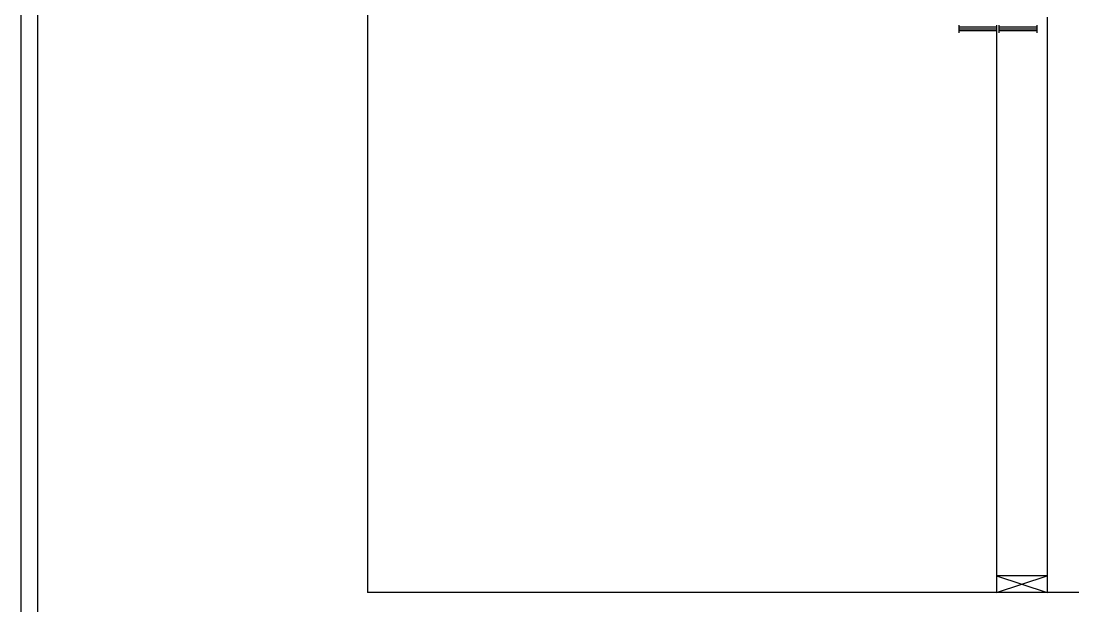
# Model space of a CAD drawing. Header units: inches. Extents: x 38 to 249, y -152 to 40.
# Drawn here: x 126.75 to 158.22, y -132.67 to -115.18 of the extents above; entities that cross this region are included whole.
import ezdxf

# ---------------------------------------------------------------- set-up
doc = ezdxf.new("R2010")
doc.units = ezdxf.units.IN
doc.header["$MEASUREMENT"] = 0

msp = doc.modelspace()

# ---------------------------------------------------------------- linework, layer by layer
for p, q in [((137.112, -107.077), (137.112, -132.267)), ((157.452, -115.057), (157.452, -132.267)), ((154.805, -115.294), (154.805, -115.524)), ((154.805, -115.353), (155.405, -115.353)), ((154.805, -115.403), (155.405, -115.403)), ((154.805, -115.453), (155.405, -115.453)), ((155.405, -115.353), (155.94, -115.353)), ((155.405, -115.403), (155.94, -115.403)), ((155.405, -115.453), (155.94, -115.453)), ((155.94, -115.294), (155.94, -115.524)), ((156.005, -115.294), (156.005, -115.524)), ((156.005, -115.353), (156.54, -115.353)), ((156.005, -115.403), (156.54, -115.403)), ((156.005, -115.453), (156.54, -115.453)), ((156.54, -115.353), (157.14, -115.353)), ((156.54, -115.403), (157.14, -115.403)), ((156.54, -115.453), (157.14, -115.453)), ((157.14, -115.294), (157.14, -115.524)), ((155.94, -115.524), (155.94, -132.267)), ((157.452, -131.767), (155.94, -131.767)), ((155.94, -132.267), (157.452, -131.767)), ((155.94, -131.767), (157.452, -132.267)), ((179.882, -132.267), (137.112, -132.267))]:
    msp.add_line(p, q)
for points in [[(126.748, -92.895), (248.925, -92.895), (248.925, -151.5), (126.748, -151.5)], [(127.248, -93.395), (248.425, -93.395), (248.425, -151), (127.248, -151)]]:
    msp.add_lwpolyline(points, close=True)

doc.saveas('drawing.dxf')
